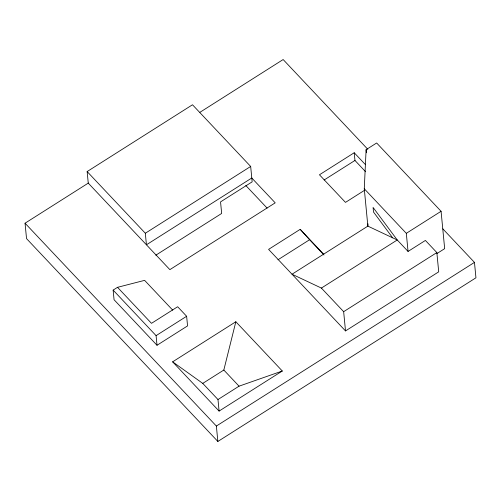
<?xml version="1.0" encoding="UTF-8"?>
<svg xmlns="http://www.w3.org/2000/svg" width="501" height="501" viewBox="0 0 501 501"><rect width="100%" height="100%" fill="white"/><g stroke="black" fill="none" stroke-linecap="round" stroke-linejoin="round"><path stroke-width="0.75" d="M323.621 254.176L300.193 229.339L268.592 249.379L345.508 330.929L438.713 271.836L436.853 252.579L425.405 240.436L408.052 251.439L397.249 239.985L367.866 226.12L364.271 188.764L366.112 149.667L376.652 142.985L441.074 211.29L444.669 248.653L436.935 253.562M367.978 223.778L367.866 226.12L292.02 274.216L321.398 288.075L343.655 311.672L345.508 330.929M172.632 361.828L202.755 383.39L223.828 370.032L235.839 321.748L282.301 371.009L219.094 411.089L172.632 361.828L235.839 321.748M87.143 171.567L145.321 233.247L146.436 244.801L251.778 178.005L275.206 202.842L169.864 269.644L88.257 183.122L87.143 171.567L192.49 104.772L250.669 166.451L252.153 181.857L220.546 201.897L221.661 213.451L155.817 255.197M442.846 228.869L474.466 262.392L475.95 277.798L217.854 441.456L26.534 238.608L25.05 223.202L88.42 183.022M199.974 112.28L283.146 59.544L367.822 149.323M145.321 233.247L250.669 166.451M117.522 287.323L151.49 323.339L177.655 306.744L186.635 316.269L187.562 325.894L157.013 345.27L114.065 299.73L113.138 290.104L117.522 287.323L144.614 280.36L172.745 310.182M365.373 164.572L354.213 152.749L319.45 174.786L345.483 202.391L364.503 190.33M324.128 179.997L354.958 160.452L354.213 152.749M157.013 345.27L156.087 335.639L186.635 316.269M277.974 259.775L309.58 239.735L323.953 254.978M408.052 251.439L406.311 233.334L441.074 211.29M321.398 288.075L397.249 239.985L373.082 207.433L373.527 212.055L392.652 237.812M343.655 311.672L436.853 252.579M219.094 411.089L217.985 399.535L239.052 386.177L282.301 371.009M217.854 441.456L216.369 426.05L474.466 262.392M354.958 160.452L365.58 171.711M364.271 188.764L406.311 233.334M245.809 185.508L267.108 208.09M223.828 370.032L239.052 386.177M202.755 383.39L217.985 399.535M113.138 290.104L156.087 335.639M25.05 223.202L216.369 426.05M300.193 229.339L309.58 239.735M366.112 149.667L366.413 152.78"/></g></svg>
